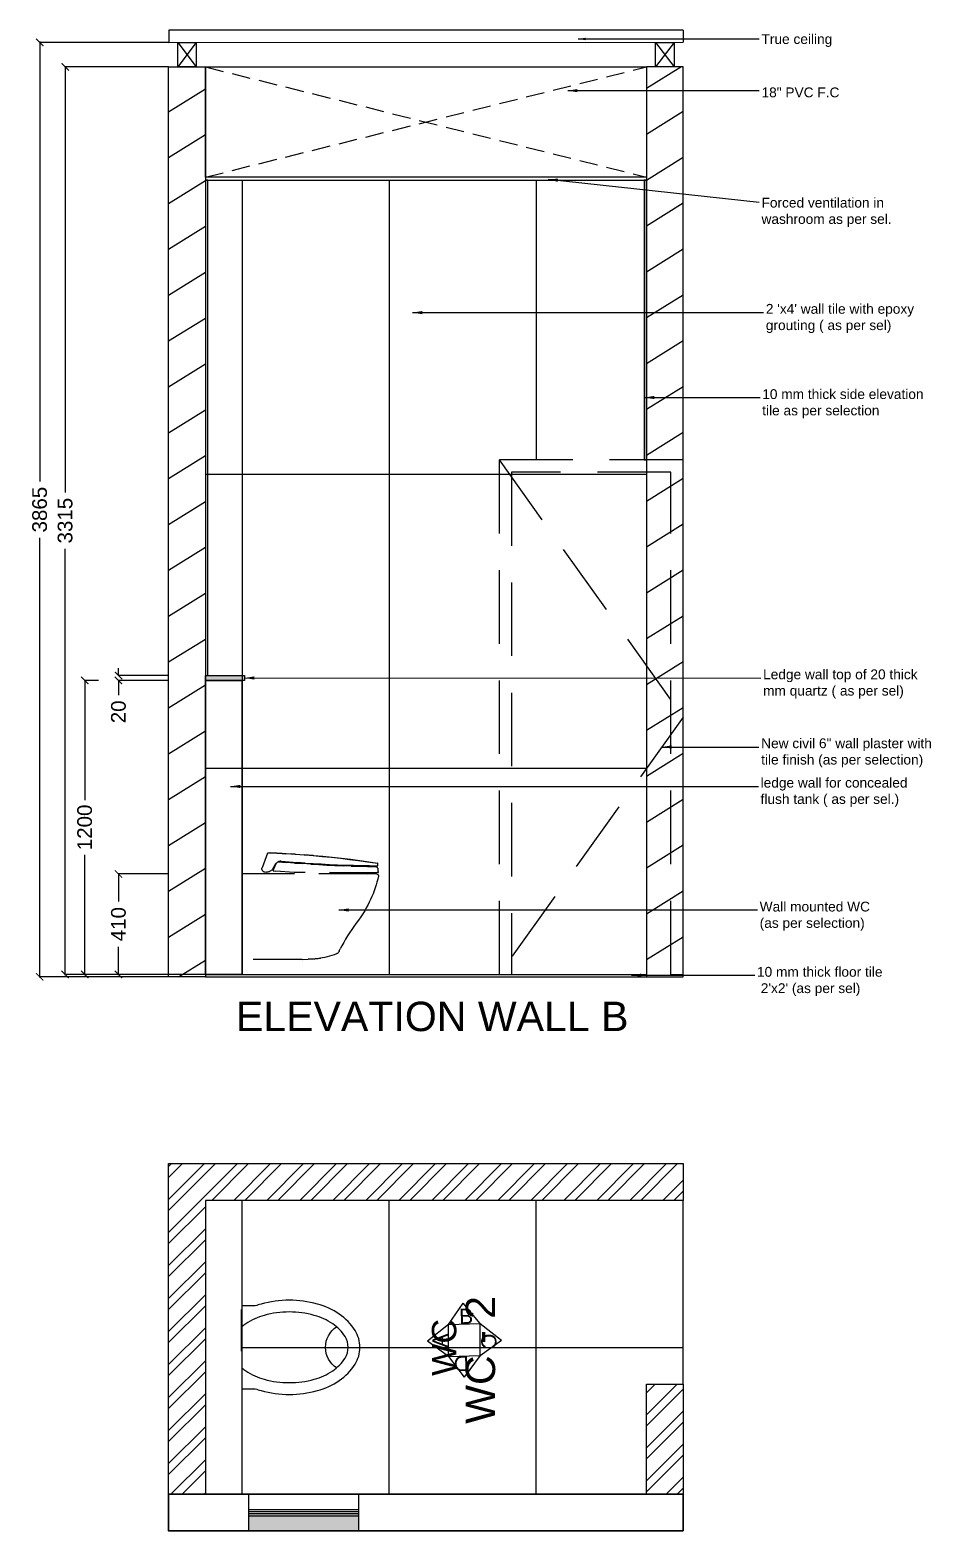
# Model space of a CAD drawing. Header units: millimetres. Extents: x 1464389 to 1998638, y -29162 to 256806.
# Drawn here: x 1957165 to 1960842, y 185762 to 191889 of the extents above; entities that cross this region are included whole.
import ezdxf

# ---------------------------------------------------------------- set-up
doc = ezdxf.new("R2010")
doc.units = ezdxf.units.MM
doc.header["$LTSCALE"] = 15
doc.header["$PDMODE"] = 35
doc.linetypes.add('DASHED', pattern=[0.75, 0.5, -0.25])
doc.linetypes.add('DASHED2', pattern=[0.375, 0.25, -0.125])
doc.layers.get('0').update_dxf_attribs({"lineweight": 5})
for name, color, linetype in [('A-WALL', 5, 'Continuous'), ('Layer 1', 7, 'Continuous'), ('LS_DR_Washbasin', 165, 'Continuous'), ('NEW WALL', 5, 'Continuous'), ('Text', 250, 'Continuous')]:
    doc.layers.add(name, color=color, linetype=linetype)
for name, color, linetype, lineweight in [('A-Walls', 1, 'Continuous', 30), ('dimension', 1, 'Continuous', 25), ('false ceiling', 124, 'Continuous', 9), ('floor tiling line', 6, 'Continuous', 5), ('HACH', 252, 'Continuous', 13), ('L2- Ledge Wall', 7, 'Continuous', 5), ('ledge wall line', 252, 'Continuous', 13), ('WALL TILE', 4, 'Continuous', 5)]:
    doc.layers.add(name, color=color, linetype=linetype, lineweight=lineweight)
doc.layers.add('Furnitures', color=7, linetype='Continuous', lineweight=25, true_color=0x753b00)
doc.styles.add('ARIAL', font='arial.ttf')
doc.dimstyles.new('SC-25', dxfattribs={"dimtxt": 60, "dimasz": 30, "dimexe": 0, "dimexo": 0, "dimgap": 25, "dimtad": 0, "dimdec": 0, "dimzin": 0, "dimdsep": 46, "dimtxsty": 'ARIAL', "dimblk": 'ARCHTICK', "dimcen": 0.09, "dimdle": 3, "dimclrd": 251, "dimclre": 251, "dimclrt": 1, "dimadec": 0, "dimazin": 0, "dimtfac": 1, "dimtdec": 0, "dimtofl": 0, "dimtmove": 0, "dimatfit": 2, "dimfxl": 100, "dimtolj": 1, "dimtzin": 0, "dimarcsym": 0})
pattern_1 = [(225, (1666868.87, -1440727.85), (67.351921, -67.351921), []), (225, (1666823.97, -1440727.85), (67.351921, -67.351921), [])]

# ---------------------------------------------------------------- blocks, each defined once
blk = doc.blocks.new('EWC')
at = {"layer": 'Furnitures'}
for points in [[(0, 0), (0, 53.5, -0.020439), (-7.7, 77.5, -0.067459), (-23.3, 192.3, -0.067459), (-7.7, 307.1, -0.079812), (33.1, 396.3, -0.107118), (99.9, 461, -0.139889), (169, 480.8, -0.139889), (238.1, 461, -0.107118), (305, 396.3, -0.079812), (345.8, 307.1, -0.067459), (361.3, 192.3, -0.067459), (345.8, 77.5, -0.020439), (338.1, 53.5), (338.1, 0)], [(84.3, 0, -0.027307), (73.1, 15, -0.079812), (38.6, 90.3, -0.067459), (24.8, 192.3, -0.067459), (38.6, 294.3, -0.079812), (73.1, 369.6, -0.107118), (125.3, 420.2, -0.139889), (169, 432.7, -0.139889), (212.8, 420.2, -0.107118), (265, 369.6, -0.079812), (299.4, 294.3, -0.067459), (313.3, 192.3, -0.067459), (299.4, 90.3, -0.079812), (265, 15, -0.027307), (253.8, 0, -0.139889)]]:
    blk.add_lwpolyline(points, format="xyb", dxfattribs=at)
blk.add_arc((169, 441.9), 101.3, 213.89944, 326.10056, dxfattribs=at)
blk = doc.blocks.new('HINGE')
at = {"color": 159, "ltscale": 0.25, "true_color": 0x22346e}
for p, q in [((1597563.1, -297517.5), (1597638.1, -297617.5)), ((1597638.1, -297517.5), (1597563.1, -297617.5))]:
    blk.add_line(p, q, dxfattribs=at)
blk.add_lwpolyline([(1597638.1, -297517.5), (1597638.1, -297617.5), (1597563.1, -297617.5), (1597563.1, -297517.5), (1597638.1, -297517.5)], dxfattribs=at)
blk = doc.blocks.new('Toto ls')
at = {"layer": 'Furnitures', "linetype": 'DASHED'}
for p, q in [((-6.59, 8.18), (-7.46, 5.92)), ((-6.59, 8.18), (-6.58, 8.19)), ((-6.59, 8.18), (-6.59, 8.18)), ((-6.58, 8.19), (-6.57, 8.2)), ((-6.57, 8.2), (-6.56, 8.21)), ((-6.57, 8.2), (-6.57, 8.2)), ((-6.56, 8.21), (-6.55, 8.21)), ((-6.55, 8.21), (-6.54, 8.22)), ((-6.54, 8.22), (-6.53, 8.22)), ((-6.54, 8.22), (-6.54, 8.22)), ((-6.53, 8.22), (-6.52, 8.23)), ((-6.52, 8.23), (-6.51, 8.23)), ((-6.51, 8.23), (-6.5, 8.23)), ((-6.5, 8.23), (-6.13, 8.21)), ((-6.5, 8.23), (-5.15, 8.18)), ((-6.13, 8.21), (-5.15, 8.18)), ((-5.17, 8.17), (-6.13, 8.21)), ((-5.15, 8.18), (-5.17, 8.17)), ((-5.17, 8.17), (-4.36, 8.13)), ((-5.15, 8.18), (-3.72, 8.12)), ((-4.36, 8.13), (-5.15, 8.18)), ((-4.36, 8.13), (-3.76, 8.1)), ((-4.36, 8.13), (-3.72, 8.12)), ((-2.36, 8.02), (-3.76, 8.1)), ((-3.72, 8.12), (-2.3, 8.04)), ((-2.36, 8.02), (-0.95, 7.92)), ((-2.3, 8.04), (-0.88, 7.94)), ((0.45, 7.81), (-0.95, 7.92)), ((-0.88, 7.94), (0.54, 7.83)), ((0.45, 7.81), (1.85, 7.68)), ((0.54, 7.83), (1.96, 7.7)), ((1.85, 7.68), (3.25, 7.54)), ((1.96, 7.7), (3.38, 7.56)), ((3.25, 7.54), (4.65, 7.39)), ((3.38, 7.56), (4.8, 7.41)), ((4.65, 7.39), (6.04, 7.22)), ((4.8, 7.41), (6.21, 7.24)), ((6.04, 7.22), (7.44, 7.04)), ((6.21, 7.24), (7.63, 7.05)), ((7.44, 7.04), (8.83, 6.85)), ((7.63, 7.05), (9.04, 6.85)), ((-10.54, -8.23), (-10.54, 4.97)), ((-5.6, 4.97), (-10.54, 4.97)), ((-7.48, 5.84), (-7.46, 5.92)), ((-7.48, 5.76), (-7.48, 5.84)), ((-7.47, 5.68), (-7.48, 5.76)), ((-7.44, 5.6), (-7.47, 5.68)), ((-7.41, 5.52), (-7.44, 5.6)), ((-7.37, 5.45), (-7.41, 5.52)), ((-7.31, 5.39), (-7.37, 5.45)), ((-7.25, 5.33), (-7.31, 5.39)), ((-7.18, 5.29), (-7.25, 5.33)), ((-7.11, 5.25), (-7.18, 5.29)), ((-7.03, 5.23), (-7.11, 5.25)), ((-6.95, 5.22), (-7.03, 5.23)), ((-6.85, 5.21), (-6.95, 5.22)), ((-6.76, 5.22), (-6.85, 5.21)), ((-6.66, 5.23), (-6.76, 5.22)), ((-6.56, 5.25), (-6.66, 5.23)), ((-6.47, 5.27), (-6.56, 5.25)), ((-6.38, 5.3), (-6.47, 5.27)), ((-6.29, 5.34), (-6.38, 5.3)), ((-6.2, 5.38), (-6.29, 5.34)), ((-6.11, 5.43), (-6.2, 5.38)), ((-6.03, 5.49), (-6.11, 5.43)), ((-5.96, 5.55), (-6.03, 5.49)), ((-5.88, 5.61), (-5.96, 5.55)), ((-5.36, 6.53), (-5.88, 5.61)), ((-5.76, 5.5), (-5.25, 6.59)), ((-5.76, 5.5), (-5.76, 5.5)), ((-5.76, 5.5), (-5.76, 5.49)), ((-5.76, 5.49), (-5.75, 5.48)), ((-5.75, 5.48), (-5.75, 5.47)), ((-5.75, 5.47), (-5.74, 5.47)), ((-5.74, 5.47), (-5.74, 5.46)), ((-5.74, 5.46), (-5.73, 5.46)), ((-5.74, 5.46), (-5.74, 5.46)), ((-5.73, 5.46), (-5.73, 5.45)), ((-5.73, 5.45), (-5.72, 5.45)), ((-5.72, 5.45), (-5.71, 5.44)), ((-5.71, 5.44), (-5.7, 5.44)), ((-5.7, 5.44), (-5.7, 5.44)), ((-5.7, 5.44), (-5.32, 5.39)), ((8.8, 4.97), (-5.6, 4.97)), ((-5.31, 6.59), (-5.36, 6.53)), ((-2.48, 5.18), (-5.32, 5.39)), ((-5.25, 6.65), (-5.31, 6.59)), ((-5.19, 6.71), (-5.25, 6.65)), ((-5.23, 6.62), (-5.25, 6.59)), ((-5.21, 6.65), (-5.23, 6.62)), ((-5.19, 6.68), (-5.21, 6.65)), ((-5.13, 6.75), (-5.19, 6.71)), ((-5.17, 6.71), (-5.19, 6.68)), ((-5.14, 6.73), (-5.17, 6.71)), ((-5.12, 6.75), (-5.14, 6.73)), ((-5.06, 6.8), (-5.13, 6.75)), ((-5.12, 6.75), (-5.12, 6.75)), ((-5.11, 6.75), (-5.12, 6.75)), ((-5.09, 6.77), (-5.11, 6.75)), ((-5.05, 6.79), (-5.09, 6.77)), ((-4.98, 6.84), (-5.06, 6.8)), ((-5.02, 6.81), (-5.05, 6.79)), ((-4.99, 6.82), (-5.02, 6.81)), ((-4.95, 6.83), (-4.99, 6.82)), ((-4.91, 6.87), (-4.98, 6.84)), ((-4.92, 6.83), (-4.95, 6.83)), ((-4.92, 6.83), (-3.67, 6.73)), ((-4.83, 6.89), (-4.91, 6.87)), ((-4.75, 6.91), (-4.83, 6.89)), ((-4.67, 6.92), (-4.75, 6.91)), ((-4.58, 6.92), (-4.67, 6.92)), ((-4.5, 6.92), (-4.58, 6.92)), ((-4.5, 6.92), (-3.26, 6.82)), ((-2.42, 6.64), (-3.67, 6.73)), ((-3.26, 6.82), (-2.02, 6.73)), ((10.47, 5.16), (-2.48, 5.18)), ((-2.42, 6.64), (-1.18, 6.56)), ((-0.78, 6.65), (-2.02, 6.73)), ((0.07, 6.48), (-1.18, 6.56)), ((-0.78, 6.65), (0.45, 6.57)), ((0.07, 6.48), (1.32, 6.41)), ((0.45, 6.57), (1.7, 6.51)), ((1.32, 6.41), (2.56, 6.34)), ((1.7, 6.51), (2.94, 6.44)), ((2.56, 6.34), (3.81, 6.29)), ((2.94, 6.44), (4.18, 6.39)), ((3.81, 6.29), (5.06, 6.24)), ((4.18, 6.39), (5.42, 6.34)), ((6.31, 6.19), (5.06, 6.24)), ((5.42, 6.34), (6.66, 6.31)), ((6.31, 6.19), (7.56, 6.16)), ((6.66, 6.31), (7.9, 6.27)), ((7.56, 6.16), (8.81, 6.13)), ((7.9, 6.27), (9.14, 6.25)), ((8.76, 4.96), (8.75, 4.95)), ((8.79, 4.96), (8.76, 4.96)), ((8.8, 4.97), (8.79, 4.96)), ((10.22, 4.97), (8.8, 4.97)), ((8.81, 6.13), (10.06, 6.11)), ((8.83, 6.85), (10.4, 6.61)), ((9.04, 6.85), (10.45, 6.64)), ((9.14, 6.25), (10.38, 6.23)), ((10.11, 6.1), (10.06, 6.11)), ((10.16, 6.09), (10.11, 6.1)), ((10.21, 6.07), (10.16, 6.09)), ((10.21, 6.07), (10.25, 6.05)), ((10.22, 4.97), (10.26, 4.96)), ((10.29, 6.02), (10.25, 6.05)), ((10.26, 4.96), (10.31, 4.95)), ((10.33, 5.99), (10.29, 6.02)), ((10.31, 4.95), (10.35, 4.94)), ((10.33, 5.99), (10.33, 5.99)), ((10.33, 5.99), (10.37, 5.95)), ((10.35, 4.94), (10.39, 4.92)), ((10.4, 5.91), (10.37, 5.95)), ((10.45, 6.23), (10.38, 6.23)), ((10.39, 4.92), (10.42, 4.89)), ((10.45, 6.64), (10.4, 6.61)), ((10.43, 5.87), (10.4, 5.91)), ((10.42, 4.89), (10.45, 4.86)), ((10.43, 5.87), (10.45, 5.82)), ((10.45, 6.23), (10.45, 6.64)), ((10.46, 5.77), (10.45, 5.82)), ((10.45, 4.86), (10.48, 4.83)), ((10.47, 5.72), (10.46, 5.77)), ((10.5, 5.5), (10.47, 5.72)), ((10.47, 5.16), (10.48, 5.16)), ((10.49, 5.16), (10.48, 5.16)), ((10.48, 4.83), (10.5, 4.79)), ((10.49, 5.17), (10.5, 5.49)), ((10.5, 5.17), (10.49, 5.17)), ((10.49, 5.16), (10.49, 5.17)), ((10.5, 5.49), (10.5, 5.5)), ((10.5, 5.17), (10.5, 5.49)), ((10.5, 5.49), (10.5, 5.49)), ((10.51, 5.17), (10.5, 5.49)), ((10.5, 5.17), (10.5, 5.49)), ((10.54, 5.22), (10.5, 5.49)), ((10.51, 5.18), (10.5, 5.49)), ((10.5, 5.17), (10.5, 5.17)), ((10.5, 5.17), (10.51, 5.17)), ((10.5, 4.79), (10.52, 4.75)), ((10.51, 5.18), (10.52, 5.19)), ((10.51, 5.18), (10.51, 5.18)), ((10.51, 5.17), (10.51, 5.18)), ((10.52, 5.19), (10.53, 5.2)), ((10.52, 5.19), (10.52, 5.19)), ((10.52, 4.75), (10.53, 4.7)), ((10.53, 5.21), (10.54, 5.22)), ((10.53, 5.21), (10.53, 5.2)), ((10.53, 5.2), (10.53, 5.2)), ((10.54, 4.66), (10.53, 4.7)), ((10.54, 4.66), (10.53, 4.62)), ((9.87, 2.36), (9.7, 1.92)), ((10.03, 2.81), (9.87, 2.36)), ((10.17, 3.26), (10.03, 2.81)), ((10.3, 3.71), (10.17, 3.26)), ((10.42, 4.16), (10.3, 3.71)), ((10.53, 4.62), (10.42, 4.16)), ((8.89, 0.15), (8.65, -0.28)), ((9.11, 0.59), (8.89, 0.15)), ((9.32, 1.03), (9.11, 0.59)), ((9.52, 1.47), (9.32, 1.03)), ((9.7, 1.92), (9.52, 1.47)), ((7.44, -2.15), (7.08, -2.64)), ((7.79, -1.67), (7.44, -2.15)), ((8.11, -1.19), (7.79, -1.67)), ((8.4, -0.71), (8.11, -1.19)), ((8.65, -0.28), (8.4, -0.71)), ((5.75, -4.62), (5.45, -5.12)), ((6.06, -4.12), (5.75, -4.62)), ((6.39, -3.62), (6.06, -4.12)), ((6.73, -3.13), (6.39, -3.62)), ((7.08, -2.64), (6.73, -3.13)), ((4.47, -6.93), (4.44, -7.01)), ((4.47, -6.93), (4.63, -6.62)), ((4.89, -6.12), (4.63, -6.62)), ((5.16, -5.62), (4.89, -6.12)), ((5.45, -5.12), (5.16, -5.62)), ((-1.34, -8.23), (-10.54, -8.23)), ((-1.26, -8.23), (-1.34, -8.23)), ((-1.26, -8.23), (-0.35, -8.22)), ((-0.15, -8.22), (-0.35, -8.22)), ((-0.04, -8.21), (-0.15, -8.22)), ((0.08, -8.21), (-0.04, -8.21)), ((0.21, -8.21), (0.08, -8.21)), ((0.28, -8.2), (0.21, -8.21)), ((0.34, -8.2), (0.28, -8.2)), ((0.48, -8.19), (0.34, -8.2)), ((0.63, -8.18), (0.48, -8.19)), ((0.74, -8.17), (0.63, -8.18)), ((0.79, -8.17), (0.74, -8.17)), ((0.96, -8.15), (0.79, -8.17)), ((1.14, -8.13), (0.96, -8.15)), ((1.15, -8.13), (1.14, -8.13)), ((1.33, -8.11), (1.15, -8.13)), ((1.43, -8.09), (1.33, -8.11)), ((1.52, -8.08), (1.43, -8.09)), ((1.55, -8.07), (1.52, -8.08)), ((1.88, -8.01), (1.55, -8.07)), ((2.25, -7.94), (1.88, -8.01)), ((2.61, -7.85), (2.25, -7.94)), ((2.97, -7.75), (2.61, -7.85)), ((3.33, -7.64), (2.97, -7.75)), ((3.69, -7.51), (3.33, -7.64)), ((4.04, -7.38), (3.69, -7.51)), ((4.11, -7.34), (4.04, -7.38)), ((4.18, -7.3), (4.11, -7.34)), ((4.24, -7.26), (4.18, -7.3)), ((4.3, -7.2), (4.24, -7.26)), ((4.35, -7.14), (4.3, -7.2)), ((4.4, -7.08), (4.35, -7.14)), ((4.44, -7.01), (4.4, -7.08))]:
    blk.add_line(p, q, dxfattribs=at)
blk = doc.blocks.new('_ArchTick')
at = {"color": 0, "linetype": 'ByBlock', "const_width": 0.15}
blk.add_lwpolyline([(-0.5, -0.5), (0.5, 0.5)], dxfattribs=at)
blk = doc.blocks.new('*D2892')
at = {"layer": 'Defpoints', "color": 0, "ltscale": 0.25, "transparency": 16777216}
for p in [(1957525.8, 188443.7), (1957730.4, 188443.7), (1958020.4, 188033.7)]:
    blk.add_point(p, dxfattribs=at)
at = {"layer": 'dimension', "color": 251, "lineweight": -2, "ltscale": 0.25, "transparency": 16777216}
for p, q in [((1957525.8, 188446.7), (1957525.8, 188331.1)), ((1957730.4, 188443.7), (1957525.8, 188443.7)), ((1957525.8, 188030.7), (1957525.8, 188146.4)), ((1958020.4, 188033.7), (1957525.8, 188033.7))]:
    blk.add_line(p, q, dxfattribs=at)
at = {"layer": 'dimension', "color": 251, "lineweight": -2, "ltscale": 0.25, "transparency": 16777216, "xscale": 30, "yscale": 30, "zscale": 30}
for p, rotation in [((1957525.8, 188443.7), 90), ((1957525.8, 188033.7), 270)]:
    blk.add_blockref('_ArchTick', p, dxfattribs=dict(at, rotation=rotation))
at = {"layer": 'dimension', "color": 1, "ltscale": 0.25, "transparency": 16777216, "insert": (1957525.8, 188238.7), "char_height": 60, "attachment_point": 5, "rotation": 90, "style": 'ARIAL'}
blk.add_mtext('\\A1;410', dxfattribs=at)
blk = doc.blocks.new('*D2893')
at = {"layer": 'Defpoints', "color": 0, "ltscale": 0.25, "transparency": 16777216}
for p in [(1957525.8, 189233.7), (1957730.4, 189253.7), (1957730.4, 189233.7)]:
    blk.add_point(p, dxfattribs=at)
at = {"layer": 'dimension', "color": 251, "lineweight": -2, "ltscale": 0.25, "transparency": 16777216}
for p, q in [((1957525.8, 189253.7), (1957525.8, 189283.7)), ((1957730.4, 189253.7), (1957525.8, 189253.7)), ((1957730.4, 189233.7), (1957525.8, 189233.7)), ((1957525.8, 189233.7), (1957525.8, 189173.7))]:
    blk.add_line(p, q, dxfattribs=at)
at = {"layer": 'dimension', "color": 251, "lineweight": -2, "ltscale": 0.25, "transparency": 16777216, "xscale": 30, "yscale": 30, "zscale": 30}
for p, rotation in [((1957525.8, 189253.7), 270), ((1957525.8, 189233.7), 90)]:
    blk.add_blockref('_ArchTick', p, dxfattribs=dict(at, rotation=rotation))
at = {"layer": 'dimension', "color": 1, "ltscale": 0.25, "transparency": 16777216, "insert": (1957525.8, 189105.4), "char_height": 60, "attachment_point": 5, "rotation": 90, "style": 'ARIAL'}
blk.add_mtext('\\A1;20', dxfattribs=at)
blk = doc.blocks.new('*D2894')
at = {"layer": 'Defpoints', "color": 0, "ltscale": 0.25, "transparency": 16777216}
for p in [(1957444.6, 189233.7), (1957387.9, 188033.7), (1957444.6, 188033.7)]:
    blk.add_point(p, dxfattribs=at)
at = {"layer": 'dimension', "color": 251, "lineweight": -2, "ltscale": 0.25, "transparency": 16777216}
for p, q in [((1957387.9, 189236.7), (1957387.9, 188745.4)), ((1957444.6, 189233.7), (1957387.9, 189233.7)), ((1957387.9, 188030.7), (1957387.9, 188522.1)), ((1957444.6, 188033.7), (1957387.9, 188033.7))]:
    blk.add_line(p, q, dxfattribs=at)
at = {"layer": 'dimension', "color": 251, "lineweight": -2, "ltscale": 0.25, "transparency": 16777216, "xscale": 30, "yscale": 30, "zscale": 30}
for p, rotation in [((1957387.9, 189233.7), 90), ((1957387.9, 188033.7), 270)]:
    blk.add_blockref('_ArchTick', p, dxfattribs=dict(at, rotation=rotation))
at = {"layer": 'dimension', "color": 1, "ltscale": 0.25, "transparency": 16777216, "insert": (1957387.9, 188633.7), "char_height": 60, "attachment_point": 5, "rotation": 90, "style": 'ARIAL'}
blk.add_mtext('\\A1;1200', dxfattribs=at)
blk = doc.blocks.new('*D2895')
at = {"layer": 'Defpoints', "color": 0, "ltscale": 0.25, "transparency": 16777216}
for p in [(1957204.1, 191838.2), (1957730.8, 191838.2), (1957730.4, 188023.7)]:
    blk.add_point(p, dxfattribs=at)
at = {"layer": 'dimension', "color": 251, "lineweight": -2, "ltscale": 0.25, "transparency": 16777216}
for p, q in [((1957204.1, 191841.2), (1957204.1, 190045.8)), ((1957730.8, 191838.2), (1957204.1, 191838.2)), ((1957204.1, 188020.7), (1957204.1, 189816.2)), ((1957730.4, 188023.7), (1957204.1, 188023.7))]:
    blk.add_line(p, q, dxfattribs=at)
at = {"layer": 'dimension', "color": 251, "lineweight": -2, "ltscale": 0.25, "transparency": 16777216, "xscale": 30, "yscale": 30, "zscale": 30}
for p, rotation in [((1957204.1, 191838.2), 90), ((1957204.1, 188023.7), 270)]:
    blk.add_blockref('_ArchTick', p, dxfattribs=dict(at, rotation=rotation))
at = {"layer": 'dimension', "color": 1, "ltscale": 0.25, "transparency": 16777216, "insert": (1957204.1, 189931), "char_height": 60, "attachment_point": 5, "rotation": 90, "style": 'ARIAL'}
blk.add_mtext('\\A1;3865', dxfattribs=at)
blk = doc.blocks.new('*D2896')
at = {"layer": 'Defpoints', "color": 0, "ltscale": 0.25, "transparency": 16777216}
for p in [(1957308.1, 191738.2), (1957730.4, 191738.2), (1957730.4, 188033.7)]:
    blk.add_point(p, dxfattribs=at)
at = {"layer": 'dimension', "color": 251, "lineweight": -2, "ltscale": 0.25, "transparency": 16777216}
for p, q in [((1957308.1, 191741.2), (1957308.1, 190000.8)), ((1957730.4, 191738.2), (1957308.1, 191738.2)), ((1957308.1, 188030.7), (1957308.1, 189771.2)), ((1957730.4, 188033.7), (1957308.1, 188033.7))]:
    blk.add_line(p, q, dxfattribs=at)
at = {"layer": 'dimension', "color": 251, "lineweight": -2, "ltscale": 0.25, "transparency": 16777216, "xscale": 30, "yscale": 30, "zscale": 30}
for p, rotation in [((1957308.1, 191738.2), 90), ((1957308.1, 188033.7), 270)]:
    blk.add_blockref('_ArchTick', p, dxfattribs=dict(at, rotation=rotation))
at = {"layer": 'dimension', "color": 1, "ltscale": 0.25, "transparency": 16777216, "insert": (1957308.1, 189886), "char_height": 60, "attachment_point": 5, "rotation": 90, "style": 'ARIAL'}
blk.add_mtext('\\A1;3315', dxfattribs=at)

msp = doc.modelspace()

# ---------------------------------------------------------------- hatches: boundary and pattern name
at = {"ltscale": 0.25, "true_color": 0xffffff}
h = msp.add_hatch(color=7, dxfattribs=at)
h.dxf.hatch_style = 1
h.paths.add_polyline_path([(1958040.4, 189253.7), (1957880.4, 189253.7), (1957880.4, 189233.7), (1958020.4, 189233.7), (1958040.4, 189233.7)])
at = {"layer": 'HACH'}
h = msp.add_hatch(dxfattribs=at)
h.set_pattern_fill('ANSI32', color=256, scale=10, angle=180)
h.set_pattern_definition(pattern_1)
h.paths.add_polyline_path([(1957880.4, 187261.1), (1957880.4, 187261.2), (1957730.4, 187261.2), (1957730.4, 185911.6), (1957880.4, 185911.6), (1957880.4, 187111.2), (1959830.4, 187111.2), (1959830.4, 187261.1)])
h = msp.add_hatch(dxfattribs=at)
h.set_pattern_fill('ANSI32', color=256, scale=10, angle=180)
h.set_pattern_definition(pattern_1)
h.paths.add_polyline_path([(1959680.7, 185911.6), (1959830.4, 185911.6), (1959830.4, 186361.1), (1959680.7, 186361.1)])
at = {"layer": 'L2- Ledge Wall', "ltscale": 0.25}
h = msp.add_hatch(color=4, dxfattribs=at)
h.dxf.hatch_style = 1
h.paths.add_polyline_path([(1958057.7, 185831.6), (1958057.7, 185761.6), (1958505.7, 185761.6), (1958505.7, 185831.6)])
at = {"layer": 'Layer 1', "ltscale": 0.25}
h = msp.add_hatch(dxfattribs=at)
h.set_pattern_fill('ANSI31', color=8, scale=50, angle=167)
h.set_pattern_definition([(212, (354968.11, 489355.75), (84.124683, -134.627635), [])])
h.paths.add_polyline_path([(1957880.4, 191738.2), (1957730.4, 191738.2), (1957730.4, 188023.7), (1957880.4, 188023.7)])
h.paths.add_polyline_path([(1959830.4, 191738.2), (1959680.7, 191738.2), (1959680.7, 191288.2), (1959680.7, 190133.7), (1959830.4, 190133.7)])
h.paths.add_polyline_path([(1959780.4, 190083.7), (1959680.7, 190083.7), (1959680.7, 189292.9), (1959780.4, 189153.6)], flags=17)
h.paths.add_polyline_path([(1959830.4, 190133.7), (1959680.7, 190133.7), (1959680.7, 190083.7), (1959780.4, 190083.7), (1959780.4, 189153.6), (1959830.4, 189083.7)])
h.paths.add_polyline_path([(1959780.4, 189153.6), (1959680.7, 189292.9), (1959680.7, 188874.6), (1959780.4, 189013.9)])
h.paths.add_polyline_path([(1959830.4, 189083.7), (1959780.4, 189153.6), (1959780.4, 189013.9)])
h.paths.add_polyline_path([(1959830.4, 189083.7), (1959680.7, 188874.6), (1959680.7, 188023.7), (1959830.4, 188023.7)])

# ---------------------------------------------------------------- linework, layer by layer
at = {"linetype": 'DASHED2', "ltscale": 20}
for p, q in [((1957880.4, 191288.2), (1959680.7, 191738.2)), ((1957880.4, 191738.2), (1959680.7, 191288.2))]:
    msp.add_line(p, q, dxfattribs=at)
at = {"color": 4, "ltscale": 0.25}
for p, q in [((1958030.4, 191276.2), (1958030.4, 188033.7)), ((1958630.4, 191276.2), (1958630.4, 188033.7)), ((1959230.4, 191276.2), (1959230.4, 190133.7)), ((1957880.4, 190076.2), (1959680.7, 190076.2)), ((1957880.4, 188876.2), (1959680.7, 188876.2)), ((1958030.4, 185911.6), (1958030.4, 187111.1))]:
    msp.add_line(p, q, dxfattribs=at)
for points in [[(1957880.4, 189253.7), (1957890.4, 189253.7), (1957890.4, 191276.2), (1957880.4, 191276.2)], [(1959670.7, 190133.7), (1959680.7, 190133.7), (1959680.7, 191276.2), (1959670.7, 191276.2)]]:
    msp.add_lwpolyline(points, close=True, dxfattribs=at)
at = {"layer": 'A-WALL'}
for points in [[(1957880.4, 187111.2), (1957880.4, 185910.8), (1957730.4, 185910.8), (1957730.4, 187261.2), (1957880.4, 187261.2), (1957880.4, 187261.1)], [(1959830.4, 187261.1), (1959830.4, 187111.2), (1957880.4, 187111.2)], [(1957880.4, 187261.1), (1959830.4, 187261.1)]]:
    msp.add_lwpolyline(points, dxfattribs=at)
msp.add_lwpolyline([(1959680.7, 185910.8), (1959680.7, 186361.1), (1959830.4, 186361.1), (1959830.4, 185910.8)], close=True, dxfattribs=at)
at = {"layer": 'A-Walls'}
msp.add_line((1959830.4, 185761.6), (1959830.4, 185911.6), dxfattribs=at)
msp.add_lwpolyline([(1959830.4, 185911.6), (1957730.4, 185911.6), (1957730.4, 185761.6), (1959830.4, 185761.6)], dxfattribs=at)
at = {"layer": 'false ceiling', "linetype": 'Continuous', "ltscale": 0.25}
msp.add_line((1957880.4, 191276.2), (1959680.7, 191276.2), dxfattribs=at)
at = {"layer": 'floor tiling line', "ltscale": 0.25}
for p, q in [((1957880.4, 188033.7), (1959680.7, 188033.7)), ((1958630.4, 185911.6), (1958630.4, 187111.1)), ((1959230.4, 185911.6), (1959230.4, 187111.1)), ((1959830.4, 186361.1), (1959830.4, 187111.1)), ((1958030.4, 186511.1), (1959830.4, 186511.1))]:
    msp.add_line(p, q, dxfattribs=at)
at = {"layer": 'Furnitures', "ltscale": 0.25}
for p, q in [((1959830.4, 191888.7), (1957730.8, 191888.7)), ((1957730.8, 191888.7), (1957730.8, 191838.2)), ((1959830.4, 191888.7), (1959830.4, 191838.9)), ((1957730.8, 191838.2), (1959830.4, 191838.9)), ((1959780.4, 188033.7), (1959830.4, 188033.7)), ((1958027.9, 186495.6), (1958027.9, 186665.1))]:
    msp.add_line(p, q, dxfattribs=at)
at = {"layer": 'Furnitures', "color": 4, "ltscale": 0.25}
for p, q in [((1958057.7, 185849.6), (1958505.7, 185849.6)), ((1958057.7, 185823.6), (1958505.7, 185823.6))]:
    msp.add_line(p, q, dxfattribs=at)
at = {"layer": 'Furnitures', "linetype": 'DASHED', "ltscale": 40}
for points in [[(1959830.4, 188033.7), (1959830.4, 190133.7), (1959079.2, 190133.7), (1959079.2, 188033.7)], [(1959079.2, 190133.7), (1959830.4, 189083.7), (1959079.2, 188033.7)], [(1959780.4, 188033.7), (1959780.4, 190083.7), (1959129.2, 190083.7), (1959129.2, 188033.7)]]:
    msp.add_lwpolyline(points, dxfattribs=at)
at = {"layer": 'Furnitures', "ltscale": 0.25}
msp.add_lwpolyline([(1957880.4, 189253.7), (1958040.4, 189253.7), (1958040.4, 189233.7), (1957880.4, 189233.7)], close=True, dxfattribs=at)
at = {"layer": 'Furnitures', "color": 4, "ltscale": 0.25}
for points in [[(1958057.7, 185761.6), (1958057.7, 185911.6), (1958505.7, 185911.6), (1958505.7, 185761.6)], [(1958057.7, 185831.6), (1958057.7, 185841.6), (1958505.7, 185841.6), (1958505.7, 185831.6)]]:
    msp.add_lwpolyline(points, close=True, dxfattribs=at)
at = {"layer": 'ledge wall line'}
msp.add_lwpolyline([(1957880.4, 189233.7), (1958030.4, 189233.7), (1958030.4, 188033.7), (1957880.4, 188033.7)], close=True, dxfattribs=at)
at = {"layer": 'LS_DR_Washbasin'}
msp.add_line((1958030.4, 185910.8), (1958030.5, 187111.2), dxfattribs=at)
at = {"layer": 'NEW WALL', "color": 5}
msp.add_line((1957880.4, 188023.7), (1959680.7, 188023.7), dxfattribs=at)
at = {"layer": 'NEW WALL', "color": 240, "true_color": 0xed1f24}
for p, q in [((1958872.4, 186604.4), (1958932.2, 186692)), ((1959002.5, 186608), (1958932.2, 186692)), ((1958872.4, 186604.4), (1958786.5, 186536.5)), ((1958872.4, 186604.4), (1959002.5, 186608)), ((1958872.4, 186474.2), (1958872.4, 186604.4)), ((1959002.5, 186477.8), (1959002.5, 186608)), ((1959002.5, 186608), (1959088.4, 186540.2)), ((1958872.4, 186474.2), (1958786.5, 186536.5)), ((1959002.5, 186477.8), (1959088.4, 186540.2)), ((1958872.4, 186474.2), (1959002.5, 186477.8)), ((1958872.4, 186474.2), (1958937.1, 186390.1)), ((1959002.5, 186477.8), (1958937.1, 186390.1))]:
    msp.add_line(p, q, dxfattribs=at)
at = {"layer": 'NEW WALL', "color": 5}
for points in [[(1957730.4, 191738.2), (1957880.4, 191738.2), (1957880.4, 188023.7), (1957730.4, 188023.7)], [(1957880.4, 191738.2), (1959680.7, 191738.2), (1959680.7, 191288.2), (1957880.4, 191288.2)], [(1959680.7, 188023.7), (1959830.4, 188023.7), (1959830.4, 191738.2), (1959680.7, 191738.2)]]:
    msp.add_lwpolyline(points, close=True, dxfattribs=at)
at = {"layer": 'WALL TILE', "ltscale": 0.25}
msp.add_line((1958030.4, 188033.7), (1958030.4, 189233.7), dxfattribs=at)

# ---------------------------------------------------------------- block references
at = {"xscale": -1, "rotation": 270}
msp.add_blockref('EWC', (1958030.4, 186342.3), dxfattribs=at)
at = {"layer": 'Furnitures'}
for p in [(360204.8, 489355.7), (362155, 489355.7)]:
    msp.add_blockref('HINGE', p, dxfattribs=at)
at = {"layer": 'Furnitures', "ltscale": 0.25, "xscale": 26.41937887599168, "yscale": 26.41937887599168, "zscale": 26.41937887599168}
msp.add_blockref('Toto ls', (1958308.7, 188312.5), dxfattribs=at)

# ---------------------------------------------------------------- texts
at = {"layer": 'NEW WALL', "color": 240, "true_color": 0xed1f24, "char_height": 61.6, "style": 'ARIAL'}
for s, insert, attachment_point, rotation in [('\\pxt5;B ', (1958916.9, 186606.8), 7, 1.61187), ('\\pxt5;A ', (1958868.9, 186509.8), 7, 90), ('\\pxt5;C ', (1959068, 186568), 1, 270), ('\\pxt5;D ', (1958957, 186414.9), 1, 181.61187)]:
    msp.add_mtext_dynamic_manual_height_columns(s, width=61.602, gutter_width=110, heights=[0], dxfattribs=dict(at, insert=insert, attachment_point=attachment_point, rotation=rotation))
at = {"layer": 'Text', "color": 9, "ltscale": 0.25, "true_color": 0xc7c8ca, "char_height": 40, "attachment_point": 7, "style": 'ARIAL'}
for s, insert in [('True ceiling', (1960150.3, 191819.7)), ('18" PVC F.C', (1960150.3, 191613.6)), ('Forced ventilation in washroom as per sel.', (1960150.3, 191085.2)), ("2 'x4' wall tile with epoxy grouting ( as per sel)", (1960167.9, 190651.8)), ('10 mm thick side elevation tile as per selection', (1960153.2, 190303.7)), ('Ledge wall top of 20 thick mm quartz ( as per sel)', (1960156.7, 189159.8)), ('New civil 6" wall plaster with tile finish (as per selection)', (1960148.8, 188878.4)), ('ledge wall for concealed flush tank ( as per sel.)', (1960146.6, 188717.5)), ('Wall mounted WC \\P(as per selection)', (1960142.8, 188211.7)), ("10 mm thick floor tile\\P 2'x2' (as per sel)", (1960131.8, 187945.4))]:
    msp.add_mtext_dynamic_manual_height_columns(s, width=713.093, gutter_width=250, heights=[0], dxfattribs=dict(at, insert=insert))
at = {"layer": 'Text', "color": 9, "ltscale": 0.25, "true_color": 0xc7c8ca, "insert": (1958005.2, 187800.5), "char_height": 120, "width": 2848.533, "attachment_point": 7, "style": 'ARIAL'}
msp.add_mtext('ELEVATION WALL B', dxfattribs=at)
at = {"layer": 'Text', "color": 9, "ltscale": 0.25, "true_color": 0xc7c8ca, "insert": (1959064.7, 186199.2), "char_height": 120, "width": 597.027, "attachment_point": 7, "rotation": 90, "style": 'ARIAL'}
msp.add_mtext('WC - 2', dxfattribs=at)
at = {"layer": 'Text', "ltscale": 0.25, "insert": (1958804.8, 185859.6), "char_height": 100, "attachment_point": 1, "rotation": 90, "style": 'ARIAL'}
msp.add_mtext_dynamic_manual_height_columns('\\pxqc;WC', width=1302.77, gutter_width=250, heights=[103.4], dxfattribs=at)

# ---------------------------------------------------------------- dimensions: what is measured, and where the dimension line sits
at = {"layer": 'dimension', "ltscale": 0.25}
for base, p1, p2, text, picture, middle in [((1957204.1, 191838.2), (1957730.4, 188023.7), (1957730.8, 191838.2), '3865', '*D2895', (1957204.1, 189931)), ((1957308.1, 191738.2), (1957730.4, 188033.7), (1957730.4, 191738.2), '3315', '*D2896', (1957308.1, 189886))]:
    dim = msp.add_linear_dim(base=base, p1=p1, p2=p2, angle=90, text=text, dimstyle='SC-25', override={"dimfxl": 15}, dxfattribs=at)
    dim.commit()
    dim.dimension.update_dxf_attribs({"geometry": picture, "text_midpoint": middle})
for base, p1, p2, picture, middle in [((1957525.8, 189233.7), (1957730.4, 189253.7), (1957730.4, 189233.7), '*D2893', (1957525.8, 189105.4)), ((1957387.9, 188033.7), (1957444.6, 189233.7), (1957444.6, 188033.7), '*D2894', (1957387.9, 188633.7)), ((1957525.8, 188443.7), (1958020.4, 188033.7), (1957730.4, 188443.7), '*D2892', (1957525.8, 188238.7))]:
    dim = msp.add_linear_dim(base=base, p1=p1, p2=p2, angle=90, dimstyle='SC-25', override={"dimfxl": 15}, dxfattribs=at)
    dim.commit()
    dim.dimension.update_dxf_attribs({"geometry": picture, "text_midpoint": middle})

# ---------------------------------------------------------------- leaders
at = {"ltscale": 0.25}
for points, override in [([(1959402.2, 191852.2), (1960141.3, 191852.2)], {"dimgap": 25, "dimtad": 0, "dimfxl": 15}), ([(1959359.2, 191641.3), (1960141.3, 191641.3)], {"dimasz": 40, "dimgap": 25, "dimtad": 0, "dimfxl": 15}), ([(1959279.7, 191279.7), (1960141.3, 191186.1)], {"dimasz": 40, "dimgap": 25, "dimtad": 0, "dimfxl": 15}), ([(1958726.3, 190735.2), (1960158.9, 190735.2)], {"dimasz": 40, "dimfxl": 15}), ([(1959672.6, 190388.6), (1960144.1, 190388.6)], {"dimasz": 40, "dimfxl": 15}), ([(1959743.4, 188961.9), (1960139.8, 188961.9)], {"dimasz": 40, "dimfxl": 15}), ([(1957983.1, 188801), (1960137.6, 188801)], {"dimasz": 40, "dimfxl": 15}), ([(1958425.1, 188296.6), (1960133.7, 188296.6)], {"dimasz": 40, "dimfxl": 15}), ([(1959620.3, 188030.3), (1960122.7, 188030.3)], {"dimasz": 40, "dimfxl": 15})]:
    msp.add_leader(points, dimstyle='SC-25', override=override, dxfattribs=at)
at = {"layer": 'WALL TILE', "ltscale": 0.25}
msp.add_leader([(1958040.4, 189243.7), (1960147.6, 189243.2)], dimstyle='SC-25', override={"dimasz": 40, "dimfxl": 15}, dxfattribs=at)

doc.saveas('drawing.dxf')
